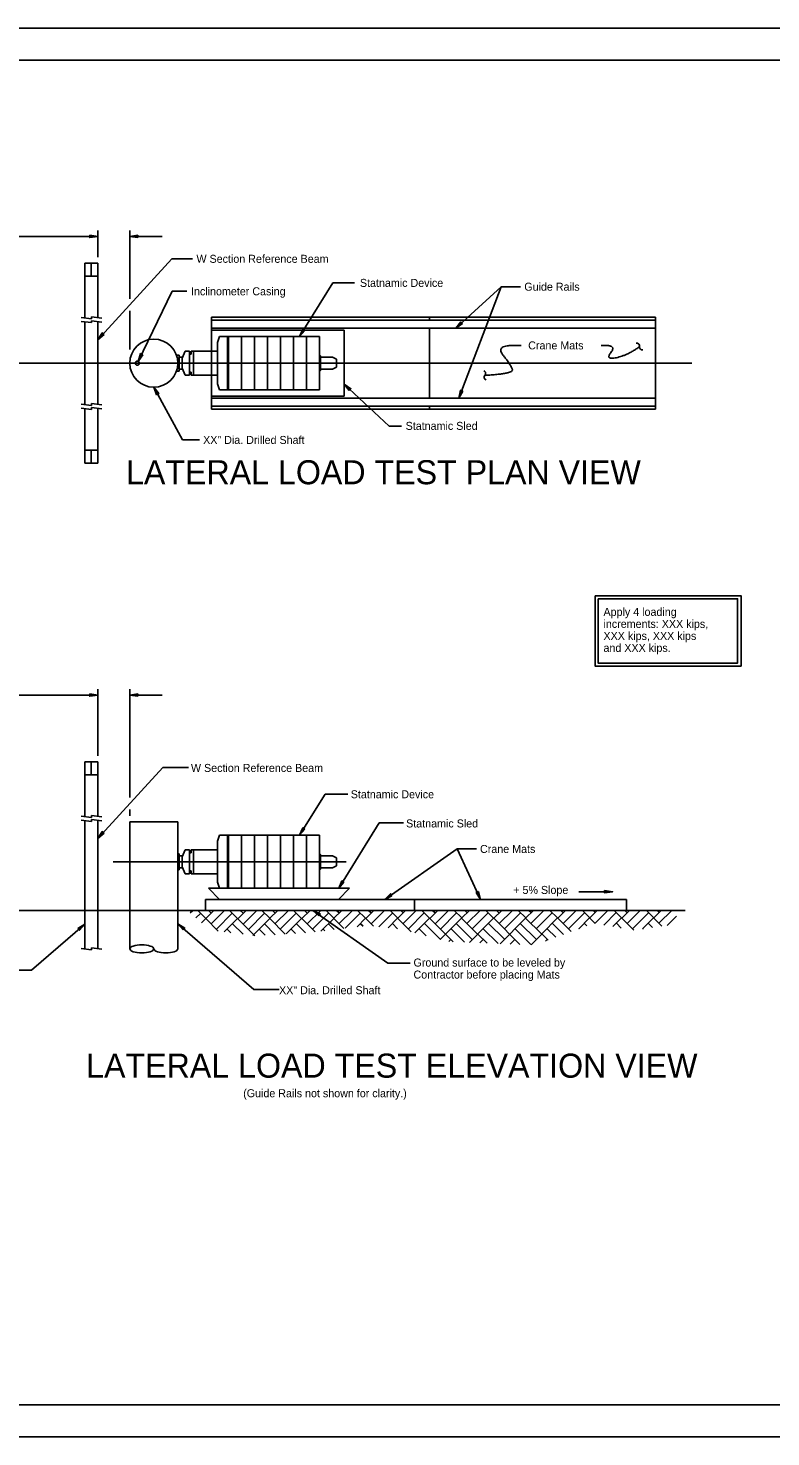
# Model space of a CAD drawing. Extents: x 26 to 150, y 7 to 65.
# Drawn here: x 60.9 to 91.8, y 6.6 to 65.3 of the extents above; entities that cross this region are included whole.
import ezdxf

# ---------------------------------------------------------------- set-up
doc = ezdxf.new("R2010")
doc.units = 0
for name, color, linetype in [('BR_AUTO DIMENSION', 7, 'Continuous'), ('BR_BORDER LINES', 7, 'Continuous'), ('BR_CENTER LINES', 7, 'Continuous'), ('BR_CONCRETE', 7, 'Continuous'), ('BR_GROUND LINES', 7, 'Continuous'), ('BR_TABLE LINES', 7, 'Continuous'), ('BR_TEXT', 7, 'Continuous'), ('Default', 7, 'Continuous'), ('RD_SHT_IplotShp', 7, 'Continuous')]:
    doc.layers.add(name, color=color, linetype=linetype)

msp = doc.modelspace()

# ---------------------------------------------------------------- linework, layer by layer
at = {"layer": 'BR_AUTO DIMENSION'}
for p, q in [((63.79, 56.609), (54.015, 56.609)), ((63.79, 55.748), (63.79, 56.859)), ((65.124, 54.017), (65.124, 56.859)), ((65.124, 56.609), (66.478, 56.609)), ((63.79, 52.308), (66.872, 55.678)), ((66.872, 55.678), (67.736, 55.678)), ((72.196, 52.436), (73.58, 54.674)), ((73.58, 54.674), (74.484, 54.674)), ((65.473, 51.406), (66.891, 54.324)), ((66.891, 54.324), (67.498, 54.324)), ((78.702, 52.789), (80.584, 54.517)), ((80.584, 54.517), (78.819, 49.873)), ((80.584, 54.517), (81.389, 54.517)), ((65.124, 51.902), (65.124, 53.517)), ((63.102, 53.228), (63.533, 53.174)), ((63.102, 53.072), (63.533, 53.018)), ((63.533, 53.174), (63.533, 53.255)), ((63.533, 53.255), (63.964, 53.201)), ((63.533, 53.018), (63.533, 53.099)), ((63.533, 53.099), (63.964, 53.045)), ((74.054, 50.461), (75.917, 48.704)), ((66.124, 50.331), (67.324, 48.135)), ((63.102, 49.618), (63.533, 49.564)), ((63.102, 49.462), (63.533, 49.408)), ((63.533, 49.645), (63.533, 49.564)), ((63.533, 49.645), (63.964, 49.591)), ((63.533, 49.489), (63.533, 49.408)), ((63.533, 49.489), (63.964, 49.435)), ((75.917, 48.704), (76.442, 48.704)), ((67.324, 48.135), (68.03, 48.135)), ((63.79, 34.978), (63.79, 37.756)), ((65.124, 33.247), (65.124, 37.756)), ((63.79, 37.506), (54.09, 37.506)), ((65.124, 37.506), (66.478, 37.506)), ((63.79, 31.539), (66.493, 34.494)), ((66.493, 34.494), (67.566, 34.494)), ((72.196, 31.666), (73.256, 33.38)), ((73.256, 33.38), (74.197, 33.38)), ((63.102, 32.458), (63.533, 32.404)), ((63.102, 32.302), (63.533, 32.248)), ((63.533, 32.404), (63.533, 32.485)), ((63.533, 32.485), (63.964, 32.431)), ((63.533, 32.248), (63.533, 32.329)), ((63.533, 32.329), (63.964, 32.275)), ((65.124, 32.478), (65.124, 32.747)), ((73.822, 29.458), (75.507, 32.183)), ((75.507, 32.183), (76.52, 32.183)), ((75.739, 28.999), (78.752, 31.109)), ((78.752, 31.109), (79.556, 31.109)), ((78.752, 31.109), (79.732, 28.999)), ((83.814, 29.318), (85.228, 29.318)), ((72.75, 28.541), (75.872, 26.337)), ((63.249, 27.971), (61.029, 26.056)), ((67.124, 27.983), (70.292, 25.25)), ((63.102, 26.955), (63.533, 26.901)), ((63.533, 26.982), (63.533, 26.901)), ((63.533, 26.982), (63.964, 26.928)), ((61.029, 26.056), (60.32, 26.056)), ((75.872, 26.337), (76.797, 26.337)), ((70.292, 25.25), (71.346, 25.25))]:
    msp.add_line(p, q, dxfattribs=at)
for points in [[(63.457, 56.659), (63.79, 56.609), (63.457, 56.559)], [(65.457, 56.559), (65.124, 56.609), (65.457, 56.659)], [(78.981, 52.978), (78.702, 52.789), (78.914, 53.052)], [(64.052, 52.521), (63.79, 52.308), (63.979, 52.588)], [(64.052, 52.521), (63.79, 52.308), (63.979, 52.588)], [(72.413, 52.693), (72.196, 52.436), (72.328, 52.745)], [(72.413, 52.693), (72.196, 52.436), (72.328, 52.745)], [(65.663, 51.684), (65.473, 51.406), (65.573, 51.728)], [(65.663, 51.684), (65.473, 51.406), (65.573, 51.728)], [(74.262, 50.195), (74.054, 50.461), (74.331, 50.268)], [(66.24, 50.015), (66.124, 50.331), (66.328, 50.063)], [(66.24, 50.015), (66.124, 50.331), (66.328, 50.063)], [(78.984, 50.167), (78.819, 49.873), (78.89, 50.203)], [(78.984, 50.167), (78.819, 49.873), (78.89, 50.203)], [(63.457, 37.556), (63.79, 37.506), (63.457, 37.456)], [(65.457, 37.456), (65.124, 37.506), (65.457, 37.556)], [(64.052, 31.751), (63.79, 31.539), (63.979, 31.819)], [(64.052, 31.751), (63.79, 31.539), (63.979, 31.819)], [(72.413, 31.923), (72.196, 31.666), (72.328, 31.976)], [(72.413, 31.923), (72.196, 31.666), (72.328, 31.976)], [(74.04, 29.715), (73.822, 29.458), (73.955, 29.767)], [(74.04, 29.715), (73.822, 29.458), (73.955, 29.767)], [(84.895, 29.368), (85.228, 29.318), (84.895, 29.268)], [(76.04, 29.149), (75.739, 28.999), (75.983, 29.231)], [(76.04, 29.149), (75.739, 28.999), (75.983, 29.231)], [(79.637, 29.323), (79.732, 28.999), (79.546, 29.281)], [(79.637, 29.323), (79.732, 28.999), (79.546, 29.281)], [(72.993, 28.308), (72.75, 28.541), (73.051, 28.389)], [(72.993, 28.308), (72.75, 28.541), (73.051, 28.389)], [(62.964, 27.791), (63.249, 27.971), (63.029, 27.715)], [(62.964, 27.791), (63.249, 27.971), (63.029, 27.715)], [(67.344, 27.727), (67.124, 27.983), (67.409, 27.803)], [(67.344, 27.727), (67.124, 27.983), (67.409, 27.803)]]:
    msp.add_lwpolyline(points, close=True, dxfattribs=at)
for centre, start, end in [((86.231, 52.043), 350.44854, 102.17576), ((86.466, 52.003), 170.44854, 282.17576), ((79.824, 50.904), 317.33588, 69.0631), ((79.999, 50.742), 137.33588, 249.0631)]:
    msp.add_arc(centre, 0.119, start, end, dxfattribs=at)
for points in [[(81.413, 52.064), (80.301, 52.131), (81.001, 51.238), (81.109, 50.89), (79.911, 50.824)], [(84.747, 52.063), (85.422, 52.119), (84.906, 51.453), (85.864, 51.666), (86.35, 52.022)]]:
    msp.add_open_spline(points, degree=2, dxfattribs=at)
at = {"layer": 'BR_BORDER LINES'}
for p, q in [((25.678, 65.284), (121.678, 65.284)), ((120.345, 63.947), (30.567, 63.947)), ((30.567, 7.946), (120.345, 7.946)), ((25.678, 6.617), (121.678, 6.617))]:
    msp.add_line(p, q, dxfattribs=at)
at = {"layer": 'BR_CENTER LINES'}
for p, q in [((59.606, 51.331), (88.519, 51.331)), ((64.426, 30.562), (74.129, 30.562))]:
    msp.add_line(p, q, dxfattribs=at)
at = {"layer": 'BR_CONCRETE'}
for p, q in [((68.519, 49.415), (68.519, 53.248)), ((68.519, 53.248), (87.019, 53.248)), ((68.519, 53.123), (87.019, 53.123)), ((77.602, 53.123), (77.602, 53.248)), ((87.019, 49.415), (87.019, 53.248)), ((68.519, 52.789), (87.019, 52.789)), ((77.602, 49.873), (77.602, 52.789)), ((68.519, 49.873), (87.019, 49.873)), ((68.519, 49.54), (87.019, 49.54)), ((68.519, 49.415), (87.019, 49.415)), ((77.602, 49.415), (77.602, 49.54)), ((65.124, 26.937), (65.124, 32.228)), ((65.124, 32.228), (67.124, 32.228)), ((67.124, 26.937), (67.124, 32.228)), ((68.27, 28.999), (85.812, 28.999)), ((68.27, 28.999), (68.27, 28.541)), ((76.978, 28.999), (76.978, 28.541)), ((85.812, 28.999), (85.812, 28.541)), ((68.27, 28.541), (85.812, 28.541))]:
    msp.add_line(p, q, dxfattribs=at)
msp.add_circle((66.124, 51.331), 1, dxfattribs=at)
msp.add_ellipse((65.624, 26.937), major_axis=(0.5, 0), ratio=0.331533, dxfattribs=at)
msp.add_ellipse((66.624, 26.937), major_axis=(-0.5, 0), ratio=0.331533, start_param=0.000014, end_param=3.141594, dxfattribs=at)
at = {"layer": 'BR_GROUND LINES'}
for p, q in [((59.623, 28.541), (88.254, 28.541)), ((67.754, 28.541), (67.644, 28.431)), ((68.068, 28.413), (67.88, 28.226)), ((68.293, 28.205), (67.957, 28.541)), ((68.284, 28.197), (68.112, 28.024)), ((68.284, 28.197), (68.809, 27.672)), ((68.629, 28.541), (68.293, 28.205)), ((68.514, 28.426), (68.399, 28.541)), ((69.071, 28.541), (68.514, 27.984)), ((69.393, 28.422), (68.735, 27.763)), ((69.614, 28.201), (69.055, 27.641)), ((69.614, 28.201), (69.274, 28.541)), ((69.971, 28.541), (69.623, 28.192)), ((70.334, 27.481), (69.623, 28.192)), ((69.725, 28.541), (69.84, 28.426)), ((70.413, 28.541), (69.844, 27.971)), ((70.732, 28.418), (70.065, 27.75)), ((70.949, 28.201), (70.241, 27.493)), ((70.957, 28.209), (70.626, 28.541)), ((70.949, 28.201), (71.595, 27.555)), ((71.288, 28.541), (70.957, 28.209)), ((71.178, 28.43), (71.068, 28.541)), ((71.73, 28.541), (71.178, 27.988)), ((72.057, 28.426), (71.399, 27.767)), ((72.278, 28.205), (71.63, 27.557)), ((72.278, 28.205), (71.943, 28.541)), ((72.631, 28.541), (72.287, 28.197)), ((72.837, 27.646), (72.287, 28.197)), ((72.393, 28.541), (72.504, 28.43)), ((73.073, 28.541), (72.508, 27.976)), ((73.396, 28.422), (72.729, 27.755)), ((73.613, 28.205), (73.083, 27.675)), ((73.621, 28.214), (73.294, 28.541)), ((73.613, 28.205), (74.031, 27.787)), ((73.948, 28.541), (73.621, 28.214)), ((73.842, 28.435), (73.736, 28.541)), ((74.39, 28.541), (73.842, 27.993)), ((74.722, 28.43), (74.085, 27.793)), ((74.943, 28.209), (74.586, 27.852)), ((74.943, 28.209), (74.611, 28.541)), ((75.291, 28.541), (74.951, 28.201)), ((75.272, 27.88), (74.951, 28.201)), ((75.062, 28.541), (75.168, 28.435)), ((75.733, 28.541), (75.172, 27.98)), ((76.06, 28.426), (75.491, 27.857)), ((76.277, 28.21), (75.884, 27.817)), ((76.285, 28.218), (75.963, 28.541)), ((76.277, 28.21), (76.839, 27.647)), ((76.608, 28.541), (76.285, 28.218)), ((76.506, 28.439), (76.405, 28.541)), ((77.05, 28.541), (76.506, 27.997)), ((77.386, 28.435), (76.727, 27.776)), ((77.607, 28.214), (76.998, 27.605)), ((77.607, 28.214), (77.28, 28.541)), ((77.951, 28.541), (77.615, 28.205)), ((78.591, 27.229), (77.615, 28.205)), ((77.731, 28.541), (77.832, 28.439)), ((78.393, 28.541), (77.836, 27.984)), ((78.941, 28.214), (78.049, 27.322)), ((78.725, 28.431), (78.057, 27.763)), ((78.95, 28.223), (78.631, 28.541)), ((78.941, 28.214), (79.604, 27.551)), ((79.268, 28.541), (78.95, 28.223)), ((79.171, 28.444), (79.073, 28.541)), ((79.71, 28.541), (79.171, 28.002)), ((80.05, 28.439), (79.391, 27.781)), ((80.271, 28.218), (79.612, 27.56)), ((80.271, 28.218), (79.948, 28.541)), ((80.611, 28.541), (80.279, 28.21)), ((81.369, 27.12), (80.279, 28.21)), ((80.399, 28.541), (80.496, 28.444)), ((81.052, 28.541), (80.5, 27.989)), ((81.605, 28.219), (80.539, 27.153)), ((81.389, 28.435), (80.721, 27.768)), ((81.614, 28.227), (81.3, 28.541)), ((81.605, 28.219), (82.268, 27.556)), ((81.927, 28.541), (81.614, 28.227)), ((81.835, 28.448), (81.742, 28.541)), ((82.369, 28.541), (81.835, 28.006)), ((82.714, 28.444), (82.056, 27.785)), ((82.935, 28.223), (82.277, 27.564)), ((82.935, 28.223), (82.617, 28.541)), ((83.27, 28.541), (82.944, 28.214)), ((83.504, 27.654), (82.944, 28.214)), ((83.068, 28.541), (83.161, 28.448)), ((83.712, 28.541), (83.165, 27.993)), ((84.053, 28.44), (83.386, 27.772)), ((84.269, 28.223), (83.814, 27.768)), ((84.278, 28.232), (83.969, 28.541)), ((84.269, 28.223), (84.501, 27.991)), ((84.587, 28.541), (84.278, 28.232)), ((84.499, 28.452), (84.411, 28.541)), ((85.029, 28.541), (84.499, 28.011)), ((85.378, 28.448), (84.86, 27.93)), ((85.599, 28.227), (85.237, 27.865)), ((85.599, 28.227), (85.286, 28.541)), ((85.93, 28.541), (85.608, 28.219)), ((86.111, 27.715), (85.608, 28.219)), ((85.736, 28.541), (85.825, 28.452)), ((86.372, 28.541), (85.829, 27.998)), ((86.717, 28.444), (86.05, 27.777)), ((86.934, 28.227), (86.472, 27.766)), ((86.942, 28.236), (86.637, 28.541)), ((86.934, 28.227), (87.28, 27.881)), ((87.247, 28.541), (86.942, 28.236)), ((87.163, 28.457), (87.079, 28.541)), ((87.689, 28.541), (87.163, 28.015)), ((87.892, 28.302), (87.503, 27.913)), ((87.965, 28.53), (87.954, 28.541)), ((69.333, 27.606), (69.185, 27.755)), ((69.839, 27.543), (69.406, 27.976)), ((70.507, 27.759), (70.764, 27.502)), ((70.728, 27.98), (71.179, 27.528)), ((72.026, 27.582), (71.849, 27.759)), ((72.442, 27.609), (72.07, 27.98)), ((73.171, 27.763), (73.24, 27.694)), ((73.392, 27.984), (73.636, 27.74)), ((74.837, 27.882), (74.735, 27.984)), ((76.056, 27.989), (76.268, 27.777)), ((77.467, 27.479), (77.178, 27.768)), ((78.057, 27.33), (77.399, 27.989)), ((78.499, 27.772), (79.06, 27.211)), ((78.72, 27.993), (79.383, 27.33)), ((80.458, 27.156), (79.842, 27.772)), ((80.721, 27.335), (80.063, 27.993)), ((81.163, 27.777), (81.826, 27.114)), ((81.384, 27.998), (82.047, 27.335)), ((82.863, 27.42), (82.506, 27.777)), ((83.186, 27.538), (82.727, 27.998)), ((83.827, 27.781), (83.834, 27.775)), ((84.048, 28.002), (84.157, 27.893)), ((85.589, 27.805), (85.391, 28.002)), ((86.492, 27.786), (86.507, 27.771)), ((86.713, 28.006), (86.893, 27.826)), ((78.495, 27.326), (78.406, 27.237)), ((79.612, 27.543), (79.272, 27.203)), ((79.998, 27.174), (79.621, 27.551)), ((79.833, 27.322), (79.697, 27.186)), ((81.159, 27.33), (80.964, 27.136)), ((82.277, 27.547), (81.831, 27.102)), ((82.539, 27.302), (82.285, 27.556)), ((82.498, 27.326), (82.435, 27.263))]:
    msp.add_line(p, q, dxfattribs=at)
at = {"layer": 'BR_TABLE LINES'}
for points in [[(84.494, 41.645), (90.575, 41.645), (90.575, 38.712), (84.494, 38.712)], [(84.623, 41.516), (90.434, 41.516), (90.434, 38.841), (84.623, 38.841)]]:
    msp.add_lwpolyline(points, close=True, dxfattribs=at)
at = {"layer": 'Default'}
for p, q in [((63.249, 55.498), (63.79, 55.498)), ((63.249, 53.21), (63.249, 55.498)), ((63.52, 55.498), (63.52, 54.956)), ((63.79, 53.223), (63.79, 55.498)), ((63.249, 54.956), (63.79, 54.956)), ((63.249, 49.599), (63.249, 53.053)), ((63.79, 49.613), (63.79, 53.067)), ((68.519, 52.706), (74.054, 52.706)), ((68.853, 52.436), (68.77, 52.186)), ((68.853, 52.436), (73.019, 52.436)), ((69.186, 50.227), (69.186, 52.436)), ((69.228, 50.227), (69.228, 52.436)), ((69.769, 50.227), (69.769, 52.436)), ((70.311, 50.227), (70.311, 52.436)), ((70.853, 50.227), (70.853, 52.436)), ((71.394, 50.227), (71.394, 52.436)), ((71.936, 50.227), (71.936, 52.436)), ((72.477, 50.227), (72.477, 52.436)), ((73.019, 50.227), (73.019, 52.436)), ((74.054, 51.081), (74.054, 52.706)), ((67.067, 51.665), (67.186, 51.665)), ((67.186, 50.998), (67.186, 51.665)), ((67.311, 51.54), (67.436, 51.831)), ((67.603, 51.831), (67.436, 51.831)), ((67.603, 50.831), (67.603, 51.831)), ((67.686, 51.706), (67.603, 51.706)), ((67.686, 51.831), (68.77, 51.831)), ((67.686, 51.706), (67.686, 51.831)), ((67.77, 50.831), (67.77, 51.831)), ((68.77, 50.477), (68.77, 52.186)), ((67.186, 51.581), (67.329, 51.581)), ((67.186, 51.081), (67.329, 51.081)), ((67.311, 51.123), (67.311, 51.54)), ((67.311, 51.123), (67.436, 50.831)), ((73.061, 51.039), (73.061, 51.623)), ((73.061, 51.581), (73.561, 51.581)), ((73.061, 51.081), (73.561, 51.081)), ((73.561, 51.581), (73.727, 51.498)), ((73.727, 51.165), (73.561, 51.081)), ((73.727, 51.165), (73.727, 51.498)), ((74.054, 49.957), (74.054, 51.081)), ((67.067, 50.998), (67.186, 50.998)), ((67.603, 50.831), (67.436, 50.831)), ((67.686, 50.956), (67.603, 50.956)), ((67.686, 50.831), (67.686, 50.956)), ((67.686, 50.831), (68.77, 50.831)), ((68.77, 50.477), (68.853, 50.227)), ((68.519, 49.957), (74.054, 49.957)), ((68.853, 50.227), (73.019, 50.227)), ((63.249, 47.165), (63.249, 49.443)), ((63.79, 47.165), (63.79, 49.456)), ((63.249, 47.706), (63.79, 47.706)), ((63.52, 47.706), (63.52, 47.165)), ((63.249, 47.165), (63.79, 47.165)), ((63.249, 34.728), (63.79, 34.728)), ((63.249, 32.44), (63.249, 34.728)), ((63.52, 34.728), (63.52, 34.187)), ((63.79, 32.453), (63.79, 34.728)), ((63.249, 34.187), (63.79, 34.187)), ((63.249, 26.937), (63.249, 32.284)), ((63.79, 26.95), (63.79, 32.297)), ((68.853, 31.666), (68.77, 31.416)), ((68.77, 29.708), (68.77, 31.416)), ((68.853, 31.666), (73.019, 31.666)), ((69.186, 29.458), (69.186, 31.666)), ((69.228, 29.458), (69.228, 31.666)), ((69.769, 29.458), (69.769, 31.666)), ((70.311, 29.458), (70.311, 31.666)), ((70.853, 29.458), (70.853, 31.666)), ((71.394, 29.458), (71.394, 31.666)), ((71.936, 29.458), (71.936, 31.666)), ((72.477, 29.458), (72.477, 31.666)), ((73.019, 29.458), (73.019, 31.666)), ((67.124, 30.895), (67.186, 30.895)), ((67.186, 30.228), (67.186, 30.895)), ((67.186, 30.812), (67.329, 30.812)), ((67.311, 30.77), (67.436, 31.062)), ((67.311, 30.353), (67.311, 30.77)), ((67.603, 31.062), (67.436, 31.062)), ((67.603, 30.062), (67.603, 31.062)), ((67.686, 30.937), (67.603, 30.937)), ((67.686, 31.062), (68.77, 31.062)), ((67.686, 30.937), (67.686, 31.062)), ((67.77, 30.062), (67.77, 31.062)), ((73.061, 30.27), (73.061, 30.854)), ((73.061, 30.812), (73.561, 30.812)), ((73.561, 30.812), (73.727, 30.728)), ((73.727, 30.395), (73.727, 30.728)), ((67.124, 30.228), (67.186, 30.228)), ((67.186, 30.312), (67.329, 30.312)), ((67.311, 30.353), (67.436, 30.062)), ((67.603, 30.062), (67.436, 30.062)), ((67.686, 30.187), (67.603, 30.187)), ((67.686, 30.062), (67.686, 30.187)), ((67.686, 30.062), (68.77, 30.062)), ((73.061, 30.312), (73.561, 30.312)), ((73.727, 30.395), (73.561, 30.312)), ((68.395, 29.458), (74.269, 29.458)), ((68.853, 28.999), (68.395, 29.458)), ((74.269, 29.458), (68.395, 29.458)), ((68.395, 29.458), (68.853, 28.999)), ((68.77, 29.708), (68.853, 29.458)), ((74.269, 29.458), (73.811, 28.999)), ((73.811, 28.999), (74.269, 29.458)), ((73.811, 28.999), (68.853, 28.999)), ((68.853, 28.999), (73.811, 28.999))]:
    msp.add_line(p, q, dxfattribs=at)
msp.add_circle((65.436, 51.331), 0.0832, dxfattribs=at)
for centre, start, end in [((73.019, 51.623), 359.99705, 90.00065), ((73.019, 51.039), 269.99935, 0.00295), ((73.019, 30.854), 359.99705, 90.00065), ((73.019, 30.27), 269.99935, 0.00295)]:
    msp.add_arc(centre, 0.0416, start, end, dxfattribs=at)
at = {"layer": 'RD_SHT_IplotShp'}
msp.add_lwpolyline([(25.678, 65.28), (121.678, 65.28), (121.678, 6.613), (25.678, 6.613)], close=True, dxfattribs=at)

# ---------------------------------------------------------------- texts
at = {"layer": 'BR_TEXT'}
for s, height, p in [('W Section Reference Beam', 0.33333, (67.9, 55.511)), ('Statnamic Device', 0.33333, (74.706, 54.508)), ('Guide Rails', 0.33333, (81.55, 54.349)), ('Inclinometer Casing', 0.33333, (67.673, 54.158)), (' Crane Mats', 0.33333, (81.588, 51.905)), ('Statnamic Sled', 0.33333, (76.609, 48.553)), ('XX" Dia. Drilled Shaft', 0.33333, (68.177, 47.967)), ('LATERAL LOAD TEST PLAN VIEW', 1.0016, (64.967, 46.288)), ('Apply 4 loading', 0.33333, (84.847, 40.806)), ('increments: XXX kips,', 0.33333, (84.847, 40.306)), ('XXX kips, XXX kips', 0.33333, (84.847, 39.806)), ('and XXX kips.', 0.33333, (84.847, 39.306)), ('W Section Reference Beam', 0.33333, (67.67, 34.306)), ('Statnamic Device', 0.33333, (74.324, 33.209)), ('Statnamic Sled', 0.33333, (76.63, 31.994)), ('Crane Mats', 0.3333, (79.707, 30.931)), ('+ 5% Slope', 0.3333, (81.091, 29.225)), ('Ground surface to be leveled by', 0.33333, (76.937, 26.2)), ('Contractor before placing Mats', 0.33333, (76.937, 25.7)), (' XX" Dia. Drilled Shaft', 0.33333, (71.215, 25.048)), ('LATERAL LOAD TEST ELEVATION VIEW', 1.0016, (63.307, 21.572)), ('(Guide Rails not shown for clarity.)', 0.33333, (69.845, 20.757))]:
    msp.add_text(s, height=height, dxfattribs=at).set_placement(p)

doc.saveas('drawing.dxf')
